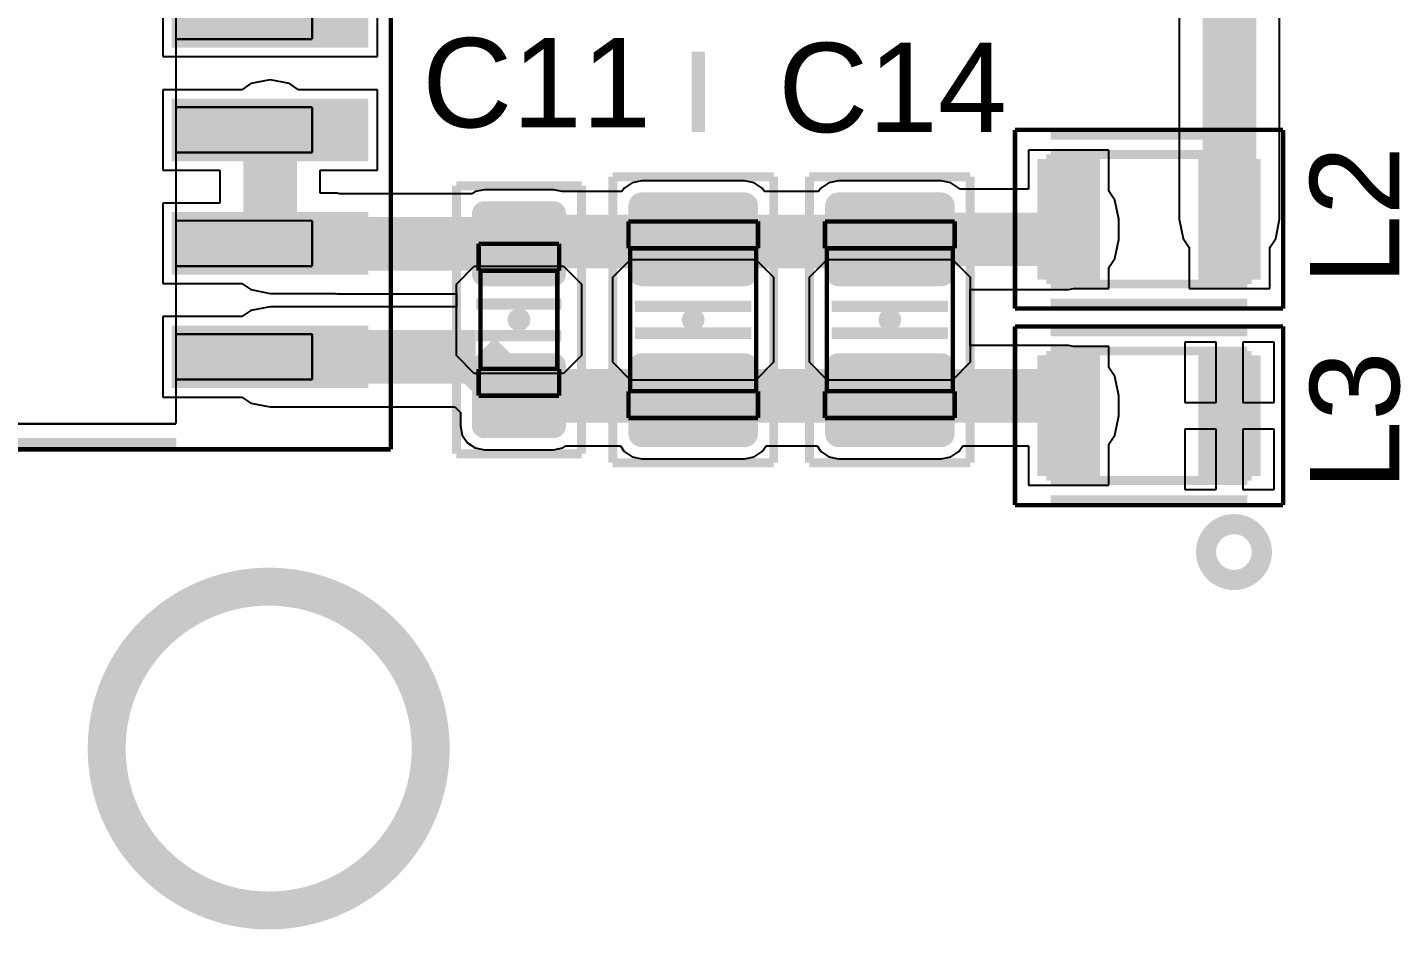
# Model space of a CAD drawing. Header units: inches. Extents: x 34 to 155, y 75 to 134.
# Drawn here: x 101.8 to 117.16, y 90.47 to 100.57 of the extents above; entities that cross this region are included whole.
import ezdxf

# ---------------------------------------------------------------- set-up
doc = ezdxf.new("R2010")
doc.units = ezdxf.units.IN
for name, color, linetype in [('Bottom Layer', 5, 'Continuous'), ('Bottom Solder', 6, 'Continuous'), ('Mechanical 13', 56, 'Continuous'), ('Mechanical 15', 56, 'Continuous'), ('Multi-Layer', 9, 'Continuous'), ('Top Layer', 1, 'Continuous'), ('Top Overlay', 2, 'Continuous'), ('Top Paste', 8, 'Continuous'), ('Top Solder', 216, 'Continuous')]:
    doc.layers.add(name, color=color, linetype=linetype)
doc.styles.add('Arial', font='', dxfattribs={"height": 0.2})
doc.styles.get('Arial').set_extended_font_data('Arial')

# ---------------------------------------------------------------- blocks, each defined once
blk = doc.blocks.new('M______BLM21PG_2012_R______94')
at = {"layer": 'Top Layer'}
for points in [[(-1.2, 0.625), (-0.6, 0.625), (-0.6, -0.625), (-1.2, -0.625)], [(0.6, 0.625), (1.2, 0.625), (1.2, -0.625), (0.6, -0.625)]]:
    blk.add_hatch(color=1, dxfattribs=at).paths.add_polyline_path(points)
at = {"layer": 'Top Paste'}
for points in [[(-1.2, 0.625), (-0.6, 0.625), (-0.6, -0.625), (-1.2, -0.625)], [(0.6, 0.625), (1.2, 0.625), (1.2, -0.625), (0.6, -0.625)]]:
    blk.add_hatch(color=8, dxfattribs=at).paths.add_polyline_path(points)
at = {"layer": 'Top Solder'}
for points in [[(-1.25, 0.675), (-0.55, 0.675), (-0.55, -0.675), (-1.25, -0.675)], [(0.55, 0.675), (1.25, 0.675), (1.25, -0.675), (0.55, -0.675)]]:
    blk.add_hatch(color=216, dxfattribs=at).paths.add_polyline_path(points)
at = {"layer": 'Mechanical 13', "const_width": 0.1}
for points in [[(-1.1, 0.725), (-1.1, -0.725)], [(1.1, 0.725), (-1.1, 0.725)], [(1.1, 0.725), (1.1, -0.725)], [(1.1, -0.725), (-1.1, -0.725)]]:
    blk.add_lwpolyline(points, dxfattribs=at)
at = {"layer": 'Mechanical 15', "const_width": 0.05}
for points in [[(-1.5, 1), (-1.5, -1)], [(1.5, 1), (-1.5, 1)], [(1.5, 1), (1.5, -1)], [(1.5, -1), (-1.5, -1)]]:
    blk.add_lwpolyline(points, dxfattribs=at)
at = {"layer": 'Top Overlay', "const_width": 0.12}
for points in [[(1.1, 0.95), (-1.1, 0.95)], [(1.1, -0.95), (-1.1, -0.95)]]:
    blk.add_lwpolyline(points, dxfattribs=at)
blk = doc.blocks.new('M______BLM21PG_2012_R______95')
at = {"layer": 'Top Layer'}
for points in [[(-1.2, 0.625), (-0.6, 0.625), (-0.6, -0.625), (-1.2, -0.625)], [(0.6, 0.625), (1.2, 0.625), (1.2, -0.625), (0.6, -0.625)]]:
    blk.add_hatch(color=1, dxfattribs=at).paths.add_polyline_path(points)
at = {"layer": 'Top Paste'}
for points in [[(-1.2, 0.625), (-0.6, 0.625), (-0.6, -0.625), (-1.2, -0.625)], [(0.6, 0.625), (1.2, 0.625), (1.2, -0.625), (0.6, -0.625)]]:
    blk.add_hatch(color=8, dxfattribs=at).paths.add_polyline_path(points)
at = {"layer": 'Top Solder'}
for points in [[(-1.25, 0.675), (-0.55, 0.675), (-0.55, -0.675), (-1.25, -0.675)], [(0.55, 0.675), (1.25, 0.675), (1.25, -0.675), (0.55, -0.675)]]:
    blk.add_hatch(color=216, dxfattribs=at).paths.add_polyline_path(points)
at = {"layer": 'Mechanical 13', "const_width": 0.1}
for points in [[(-1.1, 0.725), (-1.1, -0.725)], [(1.1, 0.725), (-1.1, 0.725)], [(1.1, 0.725), (1.1, -0.725)], [(1.1, -0.725), (-1.1, -0.725)]]:
    blk.add_lwpolyline(points, dxfattribs=at)
at = {"layer": 'Mechanical 15', "const_width": 0.05}
for points in [[(-1.5, 1), (-1.5, -1)], [(1.5, 1), (-1.5, 1)], [(1.5, 1), (1.5, -1)], [(1.5, -1), (-1.5, -1)]]:
    blk.add_lwpolyline(points, dxfattribs=at)
at = {"layer": 'Top Overlay', "const_width": 0.12}
for points in [[(1.1, 0.95), (-1.1, 0.95)], [(1.1, -0.95), (-1.1, -0.95)]]:
    blk.add_lwpolyline(points, dxfattribs=at)
blk = doc.blocks.new('TI_DFM0020A_121')
at = {"layer": 'Top Layer'}
for points in [[(-5.9, 6.015), (-3.8, 6.015), (-3.8, 5.415), (-5.9, 5.415)], [(3.8, 6.015), (5.9, 6.015), (5.9, 5.415), (3.8, 5.415)], [(-5.9, 4.745), (-3.8, 4.745), (-3.8, 4.145), (-5.9, 4.145)], [(3.8, 4.745), (5.9, 4.745), (5.9, 4.145), (3.8, 4.145)], [(-5.9, 3.475), (-3.8, 3.475), (-3.8, 2.875), (-5.9, 2.875)], [(3.8, 3.475), (5.9, 3.475), (5.9, 2.875), (3.8, 2.875)], [(-5.9, 2.205), (-3.8, 2.205), (-3.8, 1.605), (-5.9, 1.605)], [(3.8, 2.205), (5.9, 2.205), (5.9, 1.605), (3.8, 1.605)], [(-5.9, 0.935), (-3.8, 0.935), (-3.8, 0.335), (-5.9, 0.335)], [(3.8, 0.935), (5.9, 0.935), (5.9, 0.335), (3.8, 0.335)], [(-5.9, -0.335), (-3.8, -0.335), (-3.8, -0.935), (-5.9, -0.935)], [(3.8, -0.335), (5.9, -0.335), (5.9, -0.935), (3.8, -0.935)], [(-5.9, -1.605), (-3.8, -1.605), (-3.8, -2.205), (-5.9, -2.205)], [(3.8, -1.605), (5.9, -1.605), (5.9, -2.205), (3.8, -2.205)], [(-5.9, -2.875), (-3.8, -2.875), (-3.8, -3.475), (-5.9, -3.475)], [(3.8, -2.875), (5.9, -2.875), (5.9, -3.475), (3.8, -3.475)], [(-5.9, -4.145), (-3.8, -4.145), (-3.8, -4.745), (-5.9, -4.745)], [(3.8, -4.145), (5.9, -4.145), (5.9, -4.745), (3.8, -4.745)], [(-5.9, -5.415), (-3.8, -5.415), (-3.8, -6.015), (-5.9, -6.015)], [(3.8, -5.415), (5.9, -5.415), (5.9, -6.015), (3.8, -6.015)]]:
    blk.add_hatch(color=1, dxfattribs=at).paths.add_polyline_path(points)
at = {"layer": 'Top Paste'}
for points in [[(-5.9, 6.015), (-3.8, 6.015), (-3.8, 5.415), (-5.9, 5.415)], [(3.8, 6.015), (5.9, 6.015), (5.9, 5.415), (3.8, 5.415)], [(-5.9, 4.745), (-3.8, 4.745), (-3.8, 4.145), (-5.9, 4.145)], [(3.8, 4.745), (5.9, 4.745), (5.9, 4.145), (3.8, 4.145)], [(-5.9, 3.475), (-3.8, 3.475), (-3.8, 2.875), (-5.9, 2.875)], [(3.8, 3.475), (5.9, 3.475), (5.9, 2.875), (3.8, 2.875)], [(-5.9, 2.205), (-3.8, 2.205), (-3.8, 1.605), (-5.9, 1.605)], [(3.8, 2.205), (5.9, 2.205), (5.9, 1.605), (3.8, 1.605)], [(-5.9, 0.935), (-3.8, 0.935), (-3.8, 0.335), (-5.9, 0.335)], [(3.8, 0.935), (5.9, 0.935), (5.9, 0.335), (3.8, 0.335)], [(-5.9, -0.335), (-3.8, -0.335), (-3.8, -0.935), (-5.9, -0.935)], [(3.8, -0.335), (5.9, -0.335), (5.9, -0.935), (3.8, -0.935)], [(-5.9, -1.605), (-3.8, -1.605), (-3.8, -2.205), (-5.9, -2.205)], [(3.8, -1.605), (5.9, -1.605), (5.9, -2.205), (3.8, -2.205)], [(-5.9, -2.875), (-3.8, -2.875), (-3.8, -3.475), (-5.9, -3.475)], [(3.8, -2.875), (5.9, -2.875), (5.9, -3.475), (3.8, -3.475)], [(-5.9, -4.145), (-3.8, -4.145), (-3.8, -4.745), (-5.9, -4.745)], [(3.8, -4.145), (5.9, -4.145), (5.9, -4.745), (3.8, -4.745)], [(-5.9, -5.415), (-3.8, -5.415), (-3.8, -6.015), (-5.9, -6.015)], [(3.8, -5.415), (5.9, -5.415), (5.9, -6.015), (3.8, -6.015)]]:
    blk.add_hatch(color=8, dxfattribs=at).paths.add_polyline_path(points)
at = {"layer": 'Top Solder'}
for points in [[(-5.95, 6.065), (-3.75, 6.065), (-3.75, 5.365), (-5.95, 5.365)], [(3.75, 6.065), (5.95, 6.065), (5.95, 5.365), (3.75, 5.365)], [(-5.95, 4.795), (-3.75, 4.795), (-3.75, 4.095), (-5.95, 4.095)], [(3.75, 4.795), (5.95, 4.795), (5.95, 4.095), (3.75, 4.095)], [(-5.95, 3.525), (-3.75, 3.525), (-3.75, 2.825), (-5.95, 2.825)], [(3.75, 3.525), (5.95, 3.525), (5.95, 2.825), (3.75, 2.825)], [(-5.95, 2.255), (-3.75, 2.255), (-3.75, 1.555), (-5.95, 1.555)], [(3.75, 2.255), (5.95, 2.255), (5.95, 1.555), (3.75, 1.555)], [(-5.95, 0.985), (-3.75, 0.985), (-3.75, 0.285), (-5.95, 0.285)], [(3.75, 0.985), (5.95, 0.985), (5.95, 0.285), (3.75, 0.285)], [(-5.95, -0.285), (-3.75, -0.285), (-3.75, -0.985), (-5.95, -0.985)], [(3.75, -0.285), (5.95, -0.285), (5.95, -0.985), (3.75, -0.985)], [(-5.95, -1.555), (-3.75, -1.555), (-3.75, -2.255), (-5.95, -2.255)], [(3.75, -1.555), (5.95, -1.555), (5.95, -2.255), (3.75, -2.255)], [(-5.95, -2.825), (-3.75, -2.825), (-3.75, -3.525), (-5.95, -3.525)], [(3.75, -2.825), (5.95, -2.825), (5.95, -3.525), (3.75, -3.525)], [(-5.95, -4.095), (-3.75, -4.095), (-3.75, -4.795), (-5.95, -4.795)], [(3.75, -4.095), (5.95, -4.095), (5.95, -4.795), (3.75, -4.795)], [(-5.95, -5.365), (-3.75, -5.365), (-3.75, -6.065), (-5.95, -6.065)], [(3.75, -5.365), (5.95, -5.365), (5.95, -6.065), (3.75, -6.065)]]:
    blk.add_hatch(color=216, dxfattribs=at).paths.add_polyline_path(points)
at = {"layer": 'Mechanical 13', "const_width": 0.0254}
for points in [[(-3.797, -6.464), (-3.797, 6.464)], [(-3.797, 6.464), (3.797, 6.464)], [(3.797, -6.464), (3.797, 6.464)], [(-5.321, 5.461), (-5.321, 5.969)], [(-5.321, 5.969), (-3.797, 5.969)], [(-3.797, 5.461), (-3.797, 5.969)], [(3.797, 5.969), (5.321, 5.969)], [(3.797, 5.461), (3.797, 5.969)], [(5.321, 5.461), (5.321, 5.969)], [(-5.321, 5.461), (-3.797, 5.461)], [(3.797, 5.461), (5.321, 5.461)], [(-5.321, 4.191), (-5.321, 4.699)], [(-5.321, 4.699), (-3.797, 4.699)], [(-3.797, 4.191), (-3.797, 4.699)], [(3.797, 4.699), (5.321, 4.699)], [(3.797, 4.191), (3.797, 4.699)], [(5.321, 4.191), (5.321, 4.699)], [(-5.321, 4.191), (-3.797, 4.191)], [(3.797, 4.191), (5.321, 4.191)], [(-5.321, 2.921), (-5.321, 3.429)], [(-5.321, 3.429), (-3.797, 3.429)], [(-3.797, 2.921), (-3.797, 3.429)], [(3.797, 3.429), (5.321, 3.429)], [(3.797, 2.921), (3.797, 3.429)], [(5.321, 2.921), (5.321, 3.429)], [(-5.321, 2.921), (-3.797, 2.921)], [(3.797, 2.921), (5.321, 2.921)], [(-5.321, 1.651), (-5.321, 2.159)], [(-5.321, 2.159), (-3.797, 2.159)], [(-3.797, 1.651), (-3.797, 2.159)], [(3.797, 2.159), (5.321, 2.159)], [(3.797, 1.651), (3.797, 2.159)], [(5.321, 1.651), (5.321, 2.159)], [(-5.321, 1.651), (-3.797, 1.651)], [(3.797, 1.651), (5.321, 1.651)], [(-5.321, 0.381), (-5.321, 0.889)], [(-5.321, 0.889), (-3.797, 0.889)], [(-3.797, 0.381), (-3.797, 0.889)], [(3.797, 0.889), (5.321, 0.889)], [(3.797, 0.381), (3.797, 0.889)], [(5.321, 0.381), (5.321, 0.889)], [(-5.321, 0.381), (-3.797, 0.381)], [(3.797, 0.381), (5.321, 0.381)], [(-5.321, -0.889), (-5.321, -0.381)], [(-5.321, -0.381), (-3.797, -0.381)], [(-3.797, -0.889), (-3.797, -0.381)], [(3.797, -0.381), (5.321, -0.381)], [(3.797, -0.889), (3.797, -0.381)], [(5.321, -0.889), (5.321, -0.381)], [(-5.321, -0.889), (-3.797, -0.889)], [(3.797, -0.889), (5.321, -0.889)], [(-5.321, -2.159), (-5.321, -1.651)], [(-5.321, -1.651), (-3.797, -1.651)], [(-3.797, -2.159), (-3.797, -1.651)], [(3.797, -1.651), (5.321, -1.651)], [(3.797, -2.159), (3.797, -1.651)], [(5.321, -2.159), (5.321, -1.651)], [(-5.321, -2.159), (-3.797, -2.159)], [(3.797, -2.159), (5.321, -2.159)], [(-5.321, -3.429), (-5.321, -2.921)], [(-5.321, -2.921), (-3.797, -2.921)], [(-3.797, -3.429), (-3.797, -2.921)], [(3.797, -2.921), (5.321, -2.921)], [(3.797, -3.429), (3.797, -2.921)], [(5.321, -3.429), (5.321, -2.921)], [(-5.321, -3.429), (-3.797, -3.429)], [(3.797, -3.429), (5.321, -3.429)], [(-5.321, -4.699), (-5.321, -4.191)], [(-5.321, -4.191), (-3.797, -4.191)], [(-3.797, -4.699), (-3.797, -4.191)], [(3.797, -4.191), (5.321, -4.191)], [(3.797, -4.699), (3.797, -4.191)], [(5.321, -4.699), (5.321, -4.191)], [(-5.321, -4.699), (-3.797, -4.699)], [(3.797, -4.699), (5.321, -4.699)], [(-5.321, -5.969), (-5.321, -5.461)], [(-5.321, -5.461), (-3.797, -5.461)], [(-3.797, -5.969), (-3.797, -5.461)], [(3.797, -5.461), (5.321, -5.461)], [(3.797, -5.969), (3.797, -5.461)], [(5.321, -5.969), (5.321, -5.461)], [(-5.321, -5.969), (-3.797, -5.969)], [(3.797, -5.969), (5.321, -5.969)], [(-3.797, -6.464), (3.797, -6.464)]]:
    blk.add_lwpolyline(points, dxfattribs=at)
blk.add_lwpolyline([(0.305, 6.464, -1), (-0.305, 6.464)], format="xyb", dxfattribs=at)
at = {"layer": 'Mechanical 13', "const_width": 0.0127}
for points in [[(-0.311, 6.464, 1), (-0.298, 6.464, 1)], [(0.298, 6.464, 1), (0.311, 6.464, 1)]]:
    blk.add_lwpolyline(points, format="xyb", close=True, dxfattribs=at)
at = {"layer": 'Mechanical 15', "const_width": 0.05}
for points in [[(-6.2, -6.75), (-6.2, 6.75)], [(-6.2, 6.75), (6.2, 6.75)], [(6.2, -6.75), (6.2, 6.75)], [(-6.2, -6.75), (6.2, -6.75)]]:
    blk.add_lwpolyline(points, dxfattribs=at)
at = {"layer": 'Top Overlay'}
for points, const_width in [([(-4.725, 6.7, 1), (-4.975, 6.7, 1)], 0.25), ([(-5.038, 6.7, 1), (-4.913, 6.7, 1)], 0.125), ([(-4.787, 6.7, 1), (-4.663, 6.7, 1)], 0.125)]:
    blk.add_lwpolyline(points, format="xyb", close=True, dxfattribs=dict(at, const_width=const_width))
at = {"layer": 'Top Overlay', "const_width": 0.15}
for points in [[(-3.8, 6.7), (3.8, 6.7)], [(-3.8, -6.7), (3.8, -6.7)]]:
    blk.add_lwpolyline(points, dxfattribs=at)
at = {"layer": 'Mechanical 13', "style": 'Arial'}
for s, p in [('*', (-3.734, 5.118)), ('D4', (-3.493, -0.635))]:
    blk.add_text(s, height=1.27, dxfattribs=at).set_placement(p)
blk = doc.blocks.new('CAPC2012X135N_125')
at = {"layer": 'Mechanical 15'}
h = blk.add_hatch(color=56, dxfattribs=at)
edge = h.paths.add_edge_path()
edge.add_arc((0, 0), 0.127, 0, 360)
at = {"layer": 'Top Layer'}
h = blk.add_hatch(color=1, dxfattribs=at)
edge = h.paths.add_edge_path()
edge.add_arc((-1.275, -0.575), 0.125, 180, 270)
edge.add_line((-1.275, -0.7), (-0.525, -0.7))
edge.add_arc((-0.525, -0.575), 0.125, 270, 360)
edge.add_line((-0.4, -0.575), (-0.4, 0.575))
edge.add_arc((-0.525, 0.575), 0.125, 0, 90)
edge.add_line((-0.525, 0.7), (-1.275, 0.7))
edge.add_arc((-1.275, 0.575), 0.125, 90, 180)
edge.add_line((-1.4, 0.575), (-1.4, -0.575))
h = blk.add_hatch(color=1, dxfattribs=at)
edge = h.paths.add_edge_path()
edge.add_arc((0.525, -0.575), 0.125, 180, 270)
edge.add_line((0.525, -0.7), (1.275, -0.7))
edge.add_arc((1.275, -0.575), 0.125, 270, 360)
edge.add_line((1.4, -0.575), (1.4, 0.575))
edge.add_arc((1.275, 0.575), 0.125, 0, 90)
edge.add_line((1.275, 0.7), (0.525, 0.7))
edge.add_arc((0.525, 0.575), 0.125, 90, 180)
edge.add_line((0.4, 0.575), (0.4, -0.575))
at = {"layer": 'Top Paste'}
h = blk.add_hatch(color=8, dxfattribs=at)
edge = h.paths.add_edge_path()
edge.add_arc((-1.275, -0.575), 0.125, 180, 270)
edge.add_line((-1.275, -0.7), (-0.525, -0.7))
edge.add_arc((-0.525, -0.575), 0.125, 270, 360)
edge.add_line((-0.4, -0.575), (-0.4, 0.575))
edge.add_arc((-0.525, 0.575), 0.125, 0, 90)
edge.add_line((-0.525, 0.7), (-1.275, 0.7))
edge.add_arc((-1.275, 0.575), 0.125, 90, 180)
edge.add_line((-1.4, 0.575), (-1.4, -0.575))
h = blk.add_hatch(color=8, dxfattribs=at)
edge = h.paths.add_edge_path()
edge.add_arc((0.525, -0.575), 0.125, 180, 270)
edge.add_line((0.525, -0.7), (1.275, -0.7))
edge.add_arc((1.275, -0.575), 0.125, 270, 360)
edge.add_line((1.4, -0.575), (1.4, 0.575))
edge.add_arc((1.275, 0.575), 0.125, 0, 90)
edge.add_line((1.275, 0.7), (0.525, 0.7))
edge.add_arc((0.525, 0.575), 0.125, 90, 180)
edge.add_line((0.4, 0.575), (0.4, -0.575))
at = {"layer": 'Top Solder'}
h = blk.add_hatch(color=216, dxfattribs=at)
edge = h.paths.add_edge_path()
edge.add_arc((-1.275, -0.575), 0.15, 180, 270)
edge.add_line((-1.275, -0.725), (-0.525, -0.725))
edge.add_arc((-0.525, -0.575), 0.15, 270, 360)
edge.add_line((-0.375, -0.575), (-0.375, 0.575))
edge.add_arc((-0.525, 0.575), 0.15, 0, 90)
edge.add_line((-0.525, 0.725), (-1.275, 0.725))
edge.add_arc((-1.275, 0.575), 0.15, 90, 180)
edge.add_line((-1.425, 0.575), (-1.425, -0.575))
h = blk.add_hatch(color=216, dxfattribs=at)
edge = h.paths.add_edge_path()
edge.add_arc((0.525, -0.575), 0.15, 180, 270)
edge.add_line((0.525, -0.725), (1.275, -0.725))
edge.add_arc((1.275, -0.575), 0.15, 270, 360)
edge.add_line((1.425, -0.575), (1.425, 0.575))
edge.add_arc((1.275, 0.575), 0.15, 0, 90)
edge.add_line((1.275, 0.725), (0.525, 0.725))
edge.add_arc((0.525, 0.575), 0.15, 90, 180)
edge.add_line((0.375, 0.575), (0.375, -0.575))
at = {"layer": 'Mechanical 13', "const_width": 0.05}
for points in [[(-1.1, 0.725), (-0.8, 0.725)], [(-1.1, 0.725), (-1.1, -0.725)], [(-0.8, 0.725), (-0.8, -0.725)], [(-0.8, 0.705), (0.8, 0.705)], [(0.8, 0.725), (0.8, -0.725)], [(0.8, 0.725), (1.1, 0.725)], [(1.1, 0.725), (1.1, -0.725)], [(-1.1, -0.725), (-0.8, -0.725)], [(-0.8, -0.705), (0.8, -0.705)], [(0.8, -0.725), (1.1, -0.725)]]:
    blk.add_lwpolyline(points, dxfattribs=at)
at = {"layer": 'Mechanical 15', "const_width": 0.1}
for points in [[(-1.6, 0.9), (1.6, 0.9)], [(-1.6, 0.9), (-1.6, -0.9)], [(1.6, 0.9), (1.6, -0.9)], [(-1.6, -0.9), (1.6, -0.9)]]:
    blk.add_lwpolyline(points, dxfattribs=at)
at = {"layer": 'Top Layer'}
for p, q in [((-0.675, 0.7), (-0.475, 0.9)), ((-0.475, 0.9), (0.475, 0.9)), ((0.475, 0.9), (0.675, 0.7)), ((-0.675, -0.7), (-0.675, 0.7)), ((0.675, 0.7), (0.675, -0.7)), ((-0.475, -0.9), (-0.675, -0.7)), ((0.675, -0.7), (0.475, -0.9)), ((0.475, -0.9), (-0.475, -0.9))]:
    blk.add_line(p, q, dxfattribs=at)
at = {"layer": 'Top Overlay', "const_width": 0.127}
for points in [[(-0.15, 0.651), (-0.15, -0.651)], [(0.15, 0.651), (0.15, -0.651)]]:
    blk.add_lwpolyline(points, dxfattribs=at)
blk = doc.blocks.new('CAPC2012X135N_127')
at = {"layer": 'Mechanical 15'}
h = blk.add_hatch(color=56, dxfattribs=at)
edge = h.paths.add_edge_path()
edge.add_arc((0, 0), 0.127, 0, 360)
at = {"layer": 'Top Layer'}
h = blk.add_hatch(color=1, dxfattribs=at)
edge = h.paths.add_edge_path()
edge.add_arc((-1.275, -0.575), 0.125, 180, 270)
edge.add_line((-1.275, -0.7), (-0.525, -0.7))
edge.add_arc((-0.525, -0.575), 0.125, 270, 360)
edge.add_line((-0.4, -0.575), (-0.4, 0.575))
edge.add_arc((-0.525, 0.575), 0.125, 0, 90)
edge.add_line((-0.525, 0.7), (-1.275, 0.7))
edge.add_arc((-1.275, 0.575), 0.125, 90, 180)
edge.add_line((-1.4, 0.575), (-1.4, -0.575))
h = blk.add_hatch(color=1, dxfattribs=at)
edge = h.paths.add_edge_path()
edge.add_arc((0.525, -0.575), 0.125, 180, 270)
edge.add_line((0.525, -0.7), (1.275, -0.7))
edge.add_arc((1.275, -0.575), 0.125, 270, 360)
edge.add_line((1.4, -0.575), (1.4, 0.575))
edge.add_arc((1.275, 0.575), 0.125, 0, 90)
edge.add_line((1.275, 0.7), (0.525, 0.7))
edge.add_arc((0.525, 0.575), 0.125, 90, 180)
edge.add_line((0.4, 0.575), (0.4, -0.575))
at = {"layer": 'Top Paste'}
h = blk.add_hatch(color=8, dxfattribs=at)
edge = h.paths.add_edge_path()
edge.add_arc((-1.275, -0.575), 0.125, 180, 270)
edge.add_line((-1.275, -0.7), (-0.525, -0.7))
edge.add_arc((-0.525, -0.575), 0.125, 270, 360)
edge.add_line((-0.4, -0.575), (-0.4, 0.575))
edge.add_arc((-0.525, 0.575), 0.125, 0, 90)
edge.add_line((-0.525, 0.7), (-1.275, 0.7))
edge.add_arc((-1.275, 0.575), 0.125, 90, 180)
edge.add_line((-1.4, 0.575), (-1.4, -0.575))
h = blk.add_hatch(color=8, dxfattribs=at)
edge = h.paths.add_edge_path()
edge.add_arc((0.525, -0.575), 0.125, 180, 270)
edge.add_line((0.525, -0.7), (1.275, -0.7))
edge.add_arc((1.275, -0.575), 0.125, 270, 360)
edge.add_line((1.4, -0.575), (1.4, 0.575))
edge.add_arc((1.275, 0.575), 0.125, 0, 90)
edge.add_line((1.275, 0.7), (0.525, 0.7))
edge.add_arc((0.525, 0.575), 0.125, 90, 180)
edge.add_line((0.4, 0.575), (0.4, -0.575))
at = {"layer": 'Top Solder'}
h = blk.add_hatch(color=216, dxfattribs=at)
edge = h.paths.add_edge_path()
edge.add_arc((-1.275, -0.575), 0.15, 180, 270)
edge.add_line((-1.275, -0.725), (-0.525, -0.725))
edge.add_arc((-0.525, -0.575), 0.15, 270, 360)
edge.add_line((-0.375, -0.575), (-0.375, 0.575))
edge.add_arc((-0.525, 0.575), 0.15, 0, 90)
edge.add_line((-0.525, 0.725), (-1.275, 0.725))
edge.add_arc((-1.275, 0.575), 0.15, 90, 180)
edge.add_line((-1.425, 0.575), (-1.425, -0.575))
h = blk.add_hatch(color=216, dxfattribs=at)
edge = h.paths.add_edge_path()
edge.add_arc((0.525, -0.575), 0.15, 180, 270)
edge.add_line((0.525, -0.725), (1.275, -0.725))
edge.add_arc((1.275, -0.575), 0.15, 270, 360)
edge.add_line((1.425, -0.575), (1.425, 0.575))
edge.add_arc((1.275, 0.575), 0.15, 0, 90)
edge.add_line((1.275, 0.725), (0.525, 0.725))
edge.add_arc((0.525, 0.575), 0.15, 90, 180)
edge.add_line((0.375, 0.575), (0.375, -0.575))
at = {"layer": 'Mechanical 13', "const_width": 0.05}
for points in [[(-1.1, 0.725), (-0.8, 0.725)], [(-1.1, 0.725), (-1.1, -0.725)], [(-0.8, 0.725), (-0.8, -0.725)], [(-0.8, 0.705), (0.8, 0.705)], [(0.8, 0.725), (0.8, -0.725)], [(0.8, 0.725), (1.1, 0.725)], [(1.1, 0.725), (1.1, -0.725)], [(-1.1, -0.725), (-0.8, -0.725)], [(-0.8, -0.705), (0.8, -0.705)], [(0.8, -0.725), (1.1, -0.725)]]:
    blk.add_lwpolyline(points, dxfattribs=at)
at = {"layer": 'Mechanical 15', "const_width": 0.1}
for points in [[(-1.6, 0.9), (1.6, 0.9)], [(-1.6, 0.9), (-1.6, -0.9)], [(1.6, 0.9), (1.6, -0.9)], [(-1.6, -0.9), (1.6, -0.9)]]:
    blk.add_lwpolyline(points, dxfattribs=at)
at = {"layer": 'Top Layer'}
for p, q in [((-0.675, 0.7), (-0.475, 0.9)), ((-0.475, 0.9), (0.475, 0.9)), ((0.475, 0.9), (0.675, 0.7)), ((-0.675, -0.7), (-0.675, 0.7)), ((0.675, 0.7), (0.675, -0.7)), ((-0.475, -0.9), (-0.675, -0.7)), ((0.675, -0.7), (0.475, -0.9)), ((0.475, -0.9), (-0.475, -0.9))]:
    blk.add_line(p, q, dxfattribs=at)
at = {"layer": 'Top Overlay', "const_width": 0.127}
for points in [[(-0.15, 0.651), (-0.15, -0.651)], [(0.15, 0.651), (0.15, -0.651)]]:
    blk.add_lwpolyline(points, dxfattribs=at)
blk = doc.blocks.new('CAPC1608X90N_128')
at = {"layer": 'Mechanical 15'}
h = blk.add_hatch(color=56, dxfattribs=at)
edge = h.paths.add_edge_path()
edge.add_arc((0, 0), 0.127, 0, 360)
at = {"layer": 'Top Layer'}
h = blk.add_hatch(color=1, dxfattribs=at)
edge = h.paths.add_edge_path()
edge.add_arc((-1.187, -0.388), 0.112, 180, 270)
edge.add_line((-1.187, -0.5), (-0.512, -0.5))
edge.add_arc((-0.512, -0.388), 0.112, 270, 360)
edge.add_line((-0.4, -0.388), (-0.4, 0.388))
edge.add_arc((-0.512, 0.388), 0.112, 0, 90)
edge.add_line((-0.512, 0.5), (-1.187, 0.5))
edge.add_arc((-1.187, 0.388), 0.112, 90, 180)
edge.add_line((-1.3, 0.388), (-1.3, -0.388))
h = blk.add_hatch(color=1, dxfattribs=at)
edge = h.paths.add_edge_path()
edge.add_arc((0.512, -0.388), 0.112, 180, 270)
edge.add_line((0.512, -0.5), (1.188, -0.5))
edge.add_arc((1.188, -0.388), 0.112, 270, 360)
edge.add_line((1.3, -0.388), (1.3, 0.388))
edge.add_arc((1.188, 0.388), 0.112, 0, 90)
edge.add_line((1.188, 0.5), (0.512, 0.5))
edge.add_arc((0.512, 0.388), 0.112, 90, 180)
edge.add_line((0.4, 0.388), (0.4, -0.388))
at = {"layer": 'Top Paste'}
h = blk.add_hatch(color=8, dxfattribs=at)
edge = h.paths.add_edge_path()
edge.add_arc((-1.187, -0.388), 0.112, 180, 270)
edge.add_line((-1.187, -0.5), (-0.512, -0.5))
edge.add_arc((-0.512, -0.388), 0.112, 270, 360)
edge.add_line((-0.4, -0.388), (-0.4, 0.388))
edge.add_arc((-0.512, 0.388), 0.112, 0, 90)
edge.add_line((-0.512, 0.5), (-1.187, 0.5))
edge.add_arc((-1.187, 0.388), 0.112, 90, 180)
edge.add_line((-1.3, 0.388), (-1.3, -0.388))
h = blk.add_hatch(color=8, dxfattribs=at)
edge = h.paths.add_edge_path()
edge.add_arc((0.512, -0.388), 0.112, 180, 270)
edge.add_line((0.512, -0.5), (1.188, -0.5))
edge.add_arc((1.188, -0.388), 0.112, 270, 360)
edge.add_line((1.3, -0.388), (1.3, 0.388))
edge.add_arc((1.188, 0.388), 0.112, 0, 90)
edge.add_line((1.188, 0.5), (0.512, 0.5))
edge.add_arc((0.512, 0.388), 0.112, 90, 180)
edge.add_line((0.4, 0.388), (0.4, -0.388))
at = {"layer": 'Top Solder'}
h = blk.add_hatch(color=216, dxfattribs=at)
edge = h.paths.add_edge_path()
edge.add_arc((-1.187, -0.388), 0.138, 180, 270)
edge.add_line((-1.187, -0.525), (-0.512, -0.525))
edge.add_arc((-0.512, -0.388), 0.138, 270, 360)
edge.add_line((-0.375, -0.388), (-0.375, 0.388))
edge.add_arc((-0.512, 0.388), 0.138, 0, 90)
edge.add_line((-0.512, 0.525), (-1.187, 0.525))
edge.add_arc((-1.187, 0.388), 0.138, 90, 180)
edge.add_line((-1.325, 0.388), (-1.325, -0.388))
h = blk.add_hatch(color=216, dxfattribs=at)
edge = h.paths.add_edge_path()
edge.add_arc((0.512, -0.388), 0.138, 180, 270)
edge.add_line((0.512, -0.525), (1.188, -0.525))
edge.add_arc((1.188, -0.388), 0.138, 270, 360)
edge.add_line((1.325, -0.388), (1.325, 0.388))
edge.add_arc((1.188, 0.388), 0.138, 0, 90)
edge.add_line((1.188, 0.525), (0.512, 0.525))
edge.add_arc((0.512, 0.388), 0.138, 90, 180)
edge.add_line((0.375, 0.388), (0.375, -0.388))
at = {"layer": 'Mechanical 13', "const_width": 0.05}
for points in [[(-0.85, 0.45), (-0.55, 0.45)], [(-0.85, 0.45), (-0.85, -0.45)], [(-0.55, 0.45), (-0.55, -0.45)], [(0.55, 0.45), (0.85, 0.45)], [(0.55, 0.45), (0.55, -0.45)], [(0.85, 0.45), (0.85, -0.45)], [(-0.55, 0.43), (0.55, 0.43)], [(-0.85, -0.45), (-0.55, -0.45)], [(-0.55, -0.43), (0.55, -0.43)], [(0.55, -0.45), (0.85, -0.45)]]:
    blk.add_lwpolyline(points, dxfattribs=at)
at = {"layer": 'Mechanical 15', "const_width": 0.1}
for points in [[(-1.5, 0.7), (1.5, 0.7)], [(-1.5, 0.7), (-1.5, -0.7)], [(1.5, 0.7), (1.5, -0.7)], [(-1.5, -0.7), (1.5, -0.7)]]:
    blk.add_lwpolyline(points, dxfattribs=at)
at = {"layer": 'Top Layer'}
for p, q in [((-0.6, 0.5), (-0.4, 0.7)), ((-0.4, 0.7), (0.4, 0.7)), ((0.4, 0.7), (0.6, 0.5)), ((-0.6, -0.5), (-0.6, 0.5)), ((0.6, 0.5), (0.6, -0.5)), ((-0.4, -0.7), (-0.6, -0.5)), ((0.6, -0.5), (0.4, -0.7)), ((0.4, -0.7), (-0.4, -0.7))]:
    blk.add_line(p, q, dxfattribs=at)
at = {"layer": 'Top Overlay', "const_width": 0.127}
for points in [[(-0.178, 0.476), (-0.178, -0.476)], [(0.178, 0.476), (0.178, -0.476)]]:
    blk.add_lwpolyline(points, dxfattribs=at)

msp = doc.modelspace()

# ---------------------------------------------------------------- hatches: boundary and pattern name
at = {"layer": 'Bottom Layer'}
h = msp.add_hatch(color=5, dxfattribs=at)
edge = h.paths.add_edge_path()
edge.add_arc((115.3, 94.7), 0.4, 0, 360)
edge = h.paths.add_edge_path(flags=0)
edge.add_arc((115.3, 94.7), 0.2, 0, 360)
h = msp.add_hatch(color=5, dxfattribs=at)
edge = h.paths.add_edge_path()
edge.add_arc((104.5, 92.5), 2, 0, 360)
edge = h.paths.add_edge_path(flags=0)
edge.add_arc((104.5, 92.5), 1.6, 0, 360)
at = {"layer": 'Bottom Solder'}
h = msp.add_hatch(color=6, dxfattribs=at)
edge = h.paths.add_edge_path()
edge.add_arc((115.3, 94.7), 0.425, 0, 360)
edge = h.paths.add_edge_path(flags=0)
edge.add_arc((115.3, 94.7), 0.2, 0, 360)
h = msp.add_hatch(color=6, dxfattribs=at)
edge = h.paths.add_edge_path()
edge.add_arc((104.5, 92.5), 2.025, 0, 360)
edge = h.paths.add_edge_path(flags=0)
edge.add_arc((104.5, 92.5), 1.6, 0, 360)
at = {"layer": 'Multi-Layer'}
h = msp.add_hatch(color=9, dxfattribs=at)
edge = h.paths.add_edge_path()
edge.add_arc((104.5, 92.5), 2, 0, 360)
edge = h.paths.add_edge_path(flags=0)
edge.add_arc((104.5, 92.5), 1.6, 0, 360)
at = {"layer": 'Top Layer'}
h = msp.add_hatch(color=1, dxfattribs=at)
edge = h.paths.add_edge_path()
edge.add_arc((115.3, 94.7), 0.4, 0, 360)
edge = h.paths.add_edge_path(flags=0)
edge.add_arc((115.3, 94.7), 0.2, 0, 360)
h = msp.add_hatch(color=1, dxfattribs=at)
edge = h.paths.add_edge_path()
edge.add_arc((104.5, 92.5), 2, 0, 360)
edge = h.paths.add_edge_path(flags=0)
edge.add_arc((104.5, 92.5), 1.6, 0, 360)
at = {"layer": 'Top Solder'}
h = msp.add_hatch(color=216, dxfattribs=at)
edge = h.paths.add_edge_path()
edge.add_arc((115.3, 94.7), 0.425, 0, 360)
edge = h.paths.add_edge_path(flags=0)
edge.add_arc((115.3, 94.7), 0.2, 0, 360)
h = msp.add_hatch(color=216, dxfattribs=at)
edge = h.paths.add_edge_path()
edge.add_arc((104.5, 92.5), 2.025, 0, 360)
edge = h.paths.add_edge_path(flags=0)
edge.add_arc((104.5, 92.5), 1.6, 0, 360)

# ---------------------------------------------------------------- linework, layer by layer
at = {"layer": 'Top Layer'}
for p, q in [((115.811, 98.425), (115.811, 101.7)), ((114.689, 101.468), (114.689, 98.425)), ((103.316, 101.145), (103.316, 100.245)), ((105.716, 100.245), (105.716, 101.145)), ((103.316, 100.245), (105.716, 100.245)), ((104.2, 99.875), (103.316, 99.875)), ((103.316, 99.875), (103.316, 98.975)), ((104.301, 99.943), (104.2, 99.875)), ((104.516, 99.986), (104.301, 99.943)), ((104.731, 99.943), (104.516, 99.986)), ((104.833, 99.875), (104.731, 99.943)), ((105.716, 99.875), (104.833, 99.875)), ((105.716, 98.975), (105.716, 99.875)), ((113.9, 99.2), (113, 99.2)), ((113, 99.2), (113, 98.761)), ((113.9, 98.741), (113.9, 99.2)), ((103.316, 98.975), (103.955, 98.975)), ((103.955, 98.975), (103.955, 98.605)), ((105.077, 98.716), (105.077, 98.975)), ((105.077, 98.975), (105.716, 98.975)), ((108.568, 98.834), (108.477, 98.773)), ((108.675, 98.855), (108.568, 98.834)), ((109.825, 98.855), (108.675, 98.855)), ((109.932, 98.834), (109.825, 98.855)), ((110.023, 98.773), (109.932, 98.834)), ((110.768, 98.834), (110.677, 98.773)), ((110.875, 98.855), (110.768, 98.834)), ((112.025, 98.855), (110.875, 98.855)), ((112.132, 98.834), (112.025, 98.855)), ((112.223, 98.773), (112.132, 98.834)), ((105.266, 98.716), (105.077, 98.716)), ((105.291, 98.711), (105.266, 98.716)), ((106.774, 98.711), (105.291, 98.711)), ((106.81, 98.735), (106.774, 98.711)), ((106.913, 98.755), (106.81, 98.735)), ((107.688, 98.755), (106.913, 98.755)), ((107.785, 98.736), (107.688, 98.755)), ((108.452, 98.736), (107.785, 98.736)), ((108.477, 98.773), (108.452, 98.736)), ((110.048, 98.736), (110.023, 98.773)), ((110.652, 98.736), (110.048, 98.736)), ((110.677, 98.773), (110.652, 98.736)), ((112.232, 98.761), (112.223, 98.773)), ((113, 98.761), (112.232, 98.761)), ((113.968, 98.64), (113.9, 98.741)), ((114.011, 98.425), (113.968, 98.64)), ((103.955, 98.605), (103.316, 98.605)), ((103.316, 98.605), (103.316, 97.705)), ((114.011, 98.2), (114.011, 98.425)), ((114.689, 98.425), (114.732, 98.21)), ((115.768, 98.21), (115.811, 98.425)), ((113.968, 97.985), (114.011, 98.2)), ((114.732, 98.21), (114.8, 98.109)), ((115.7, 98.109), (115.768, 98.21)), ((114.8, 98.109), (114.8, 97.65)), ((115.7, 97.65), (115.7, 98.109)), ((113.9, 97.884), (113.968, 97.985)), ((113.9, 97.65), (113.9, 97.884)), ((103.316, 97.705), (104.2, 97.705)), ((104.2, 97.705), (104.301, 97.637)), ((104.301, 97.637), (104.516, 97.594)), ((104.516, 97.594), (105.246, 97.594)), ((105.246, 97.594), (105.271, 97.589)), ((105.271, 97.589), (106.6, 97.589)), ((106.6, 97.589), (106.6, 97.446)), ((112.35, 97.011), (112.35, 97.639)), ((112.35, 97.639), (113.45, 97.639)), ((113.45, 97.639), (113.504, 97.65)), ((113.504, 97.65), (113.9, 97.65)), ((114.8, 97.65), (115.7, 97.65)), ((104.301, 97.403), (104.2, 97.335)), ((104.516, 97.446), (104.301, 97.403)), ((106.6, 97.446), (104.516, 97.446)), ((104.2, 97.335), (103.316, 97.335)), ((103.316, 97.335), (103.316, 96.435)), ((113.45, 97.011), (112.35, 97.011)), ((113.504, 97), (113.45, 97.011)), ((113.9, 97), (113.504, 97)), ((113.9, 96.767), (113.9, 97)), ((115.1, 97.05), (114.75, 97.05)), ((114.75, 97.05), (114.75, 96.375)), ((115.1, 96.375), (115.1, 97.05)), ((115.75, 97.05), (115.4, 97.05)), ((115.4, 97.05), (115.4, 96.375)), ((115.75, 96.375), (115.75, 97.05)), ((113.968, 96.665), (113.9, 96.767)), ((114.011, 96.45), (113.968, 96.665)), ((103.316, 96.435), (104.2, 96.435)), ((104.2, 96.435), (104.301, 96.367)), ((104.301, 96.367), (104.516, 96.324)), ((114.011, 96.225), (114.011, 96.45)), ((114.75, 96.375), (115.1, 96.375)), ((115.4, 96.375), (115.75, 96.375)), ((104.516, 96.324), (106.583, 96.324)), ((106.583, 96.324), (106.645, 96.262)), ((106.645, 96.262), (106.645, 96.113)), ((113.968, 96.01), (114.011, 96.225)), ((106.645, 96.113), (106.665, 96.01)), ((115.1, 96.075), (114.75, 96.075)), ((114.75, 96.075), (114.75, 95.4)), ((115.1, 95.4), (115.1, 96.075)), ((115.75, 96.075), (115.4, 96.075)), ((115.4, 96.075), (115.4, 95.4)), ((115.75, 95.4), (115.75, 96.075)), ((106.665, 96.01), (106.723, 95.923)), ((106.723, 95.923), (106.81, 95.865)), ((107.79, 95.865), (107.826, 95.889)), ((107.826, 95.889), (108.435, 95.889)), ((108.435, 95.889), (108.477, 95.827)), ((110.023, 95.827), (110.065, 95.889)), ((110.065, 95.889), (110.635, 95.889)), ((110.635, 95.889), (110.677, 95.827)), ((112.223, 95.827), (112.265, 95.889)), ((112.265, 95.889), (113, 95.889)), ((113, 95.889), (113, 95.45)), ((113.9, 95.909), (113.968, 96.01)), ((113.9, 95.45), (113.9, 95.909)), ((106.81, 95.865), (106.913, 95.845)), ((106.913, 95.845), (107.688, 95.845)), ((107.688, 95.845), (107.79, 95.865)), ((108.477, 95.827), (108.568, 95.766)), ((108.568, 95.766), (108.675, 95.745)), ((108.675, 95.745), (109.825, 95.745)), ((109.825, 95.745), (109.932, 95.766)), ((109.932, 95.766), (110.023, 95.827)), ((110.677, 95.827), (110.768, 95.766)), ((110.768, 95.766), (110.875, 95.745)), ((110.875, 95.745), (112.025, 95.745)), ((112.025, 95.745), (112.132, 95.766)), ((112.132, 95.766), (112.223, 95.827)), ((113, 95.45), (113.9, 95.45)), ((114.75, 95.4), (115.1, 95.4)), ((115.4, 95.4), (115.75, 95.4))]:
    msp.add_line(p, q, dxfattribs=at)
at = {"layer": 'Top Layer', "const_width": 0.6}
for points in [[(115.25, 98.425), (115.25, 101.7)], [(104.516, 98.155), (104.516, 99.425)], [(113.45, 98.2), (113.45, 98.425)], [(111.425, 98.175), (111.45, 98.2)], [(111.45, 98.2), (113.45, 98.2)], [(104.516, 98.155), (105.266, 98.155)], [(105.266, 98.155), (105.271, 98.15)], [(105.271, 98.15), (107.3, 98.15)], [(107.3, 98.15), (107.325, 98.175)], [(107.325, 98.175), (111.425, 98.175)], [(104.516, 96.885), (106.815, 96.885)], [(106.815, 96.885), (107.25, 96.45)], [(107.25, 96.45), (107.3, 96.45)], [(107.3, 96.45), (113.45, 96.45)], [(113.45, 96.225), (113.45, 96.45)]]:
    msp.add_lwpolyline(points, dxfattribs=at)
at = {"layer": 'Top Overlay', "const_width": 0.15}
msp.add_lwpolyline([(109.308, 99.4), (109.308, 100.3)], dxfattribs=at)

# ---------------------------------------------------------------- block references
msp.add_blockref('TI_DFM0020A_121', (99.666, 102.6))
for name, p, rotation in [('M______BLM21PG_2012_R______95', (114.35, 98.425), 180), ('CAPC2012X135N_127', (109.25, 97.3), 90), ('CAPC2012X135N_125', (111.45, 97.3), 90), ('CAPC1608X90N_128', (107.3, 97.3), 90), ('M______BLM21PG_2012_R______94', (114.35, 96.225), 180)]:
    msp.add_blockref(name, p, dxfattribs=dict(rotation=rotation))

# ---------------------------------------------------------------- texts
at = {"layer": 'Top Overlay', "style": 'Arial'}
for s, p in [('C11', (106.217, 99.454)), ('C14', (110.2, 99.4))]:
    msp.add_text(s, height=1, dxfattribs=at).set_placement(p)
for s, p in [('L2', (117.15, 97.692)), ('L3', (117.15, 95.392))]:
    msp.add_text(s, height=1, rotation=90, dxfattribs=at).set_placement(p)

doc.saveas('drawing.dxf')
